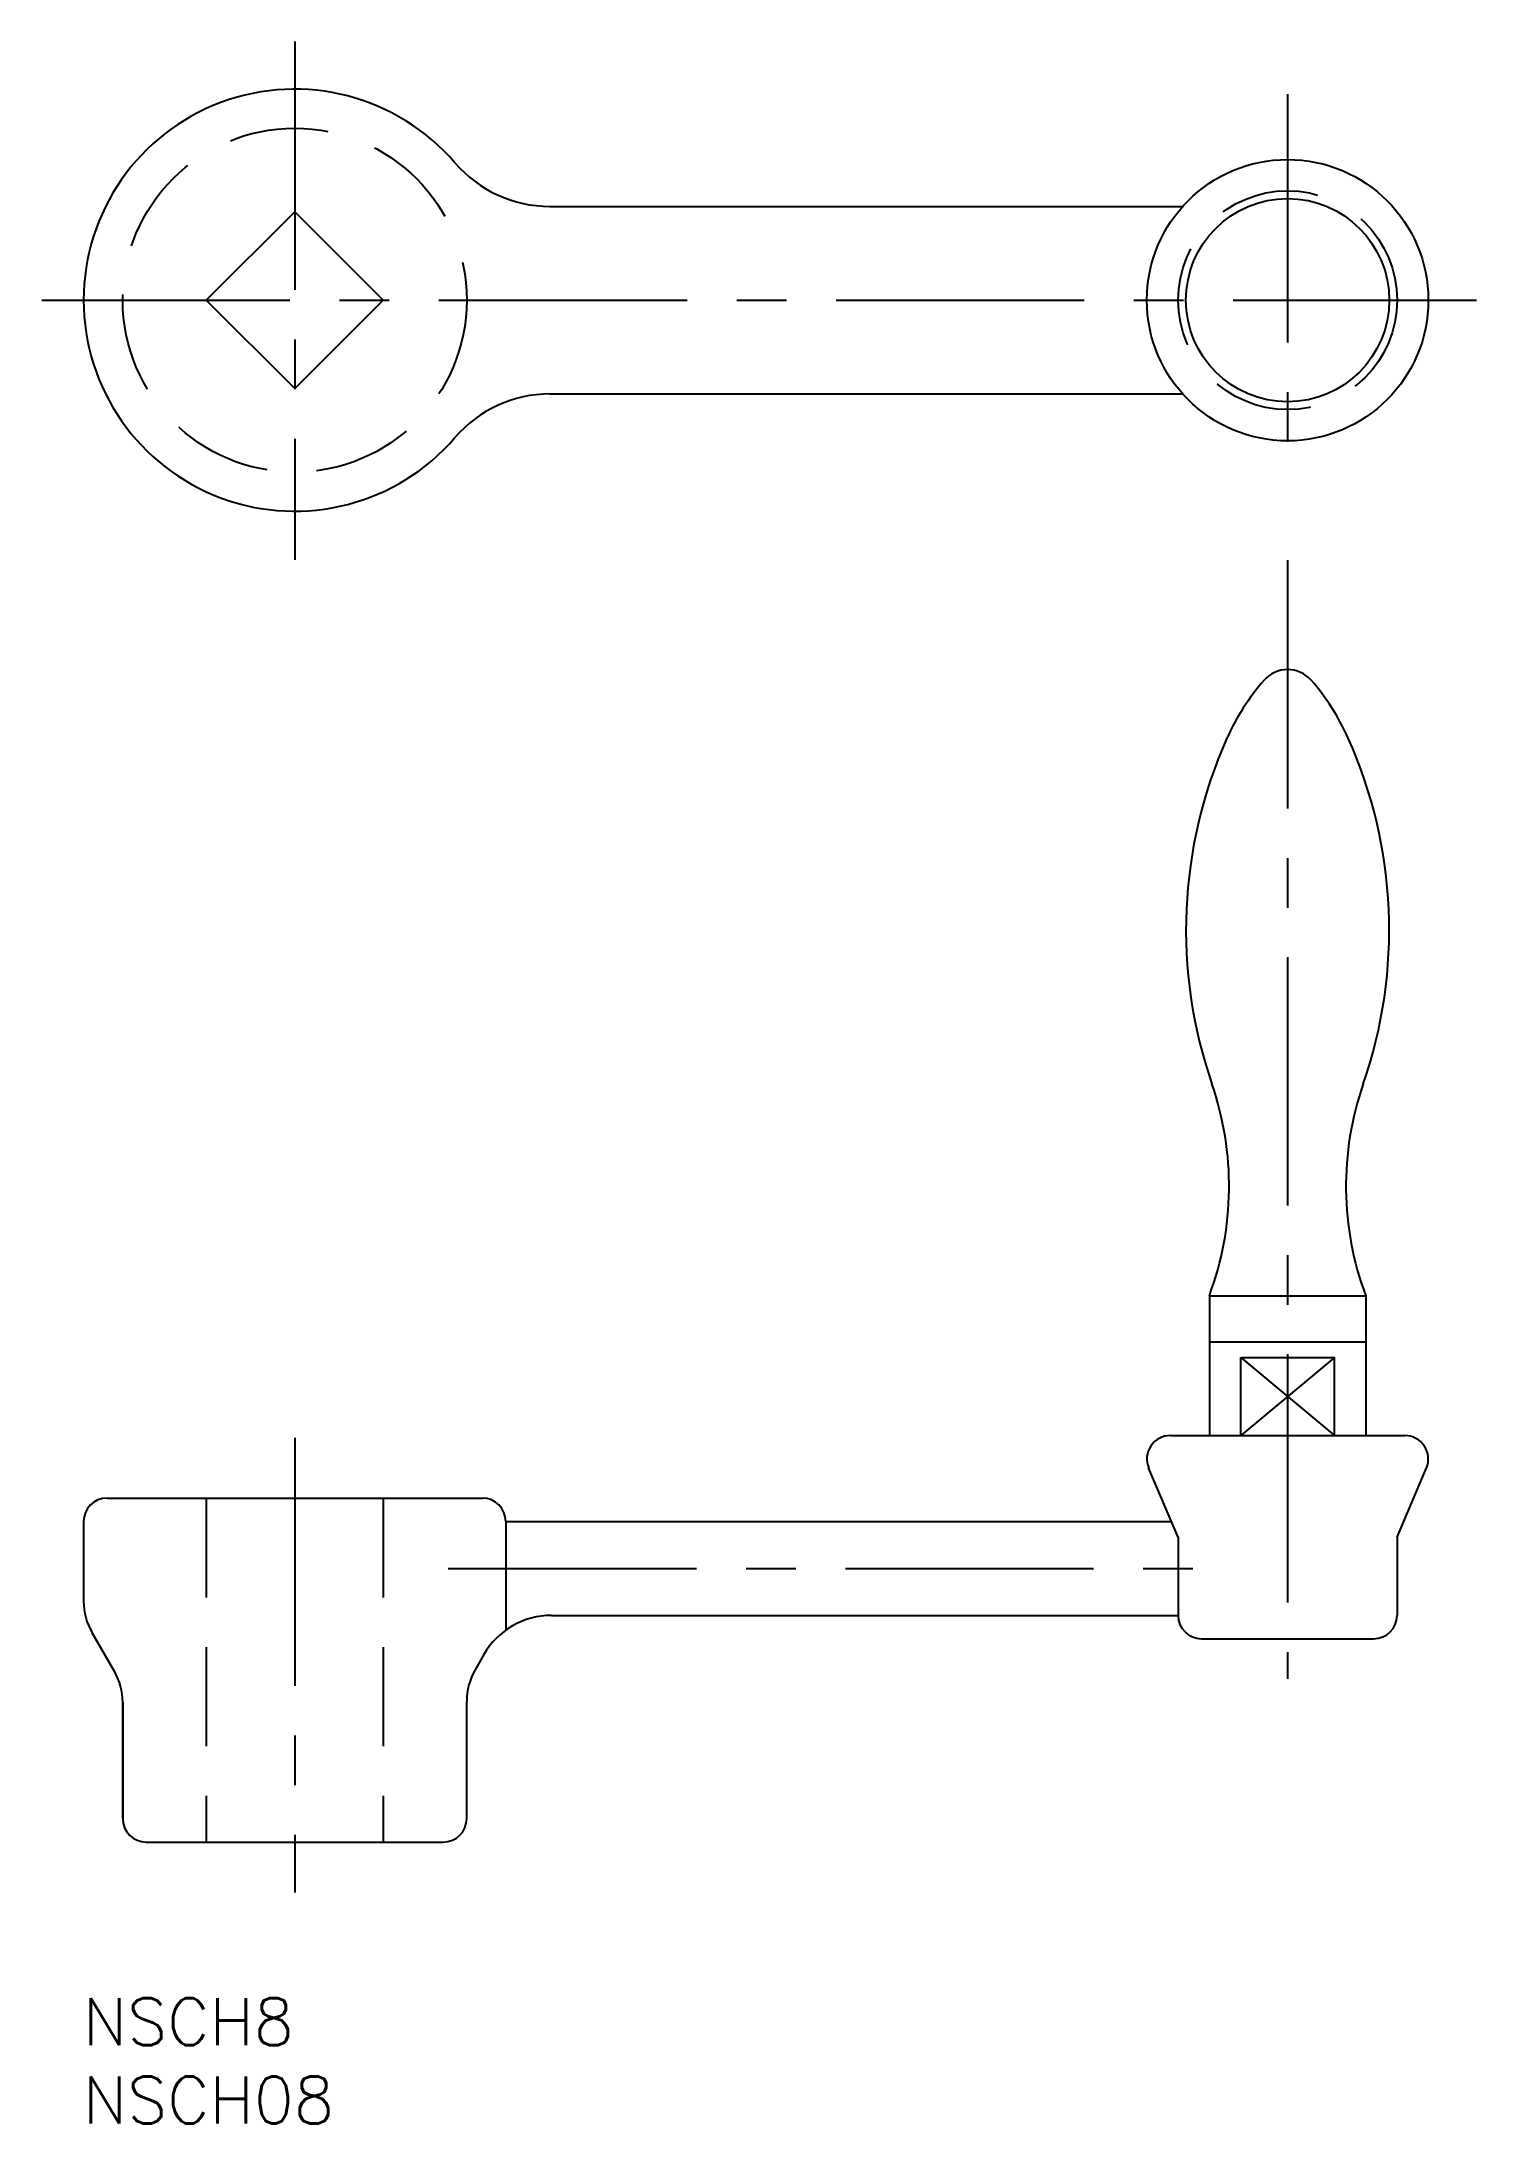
# Model space of a CAD drawing. Extents: x -3 to 89, y -8 to 125.
import ezdxf

# ---------------------------------------------------------------- set-up
doc = ezdxf.new("R2010")
doc.units = 0
doc.header["$LTSCALE"] = 0.5
doc.linetypes.add('CENTER', pattern=[50.8, 31.75, -6.35, 6.35, -6.35])
doc.linetypes.add('DASHED', pattern=[19.05, 12.7, -6.35])
for name, color, linetype in [('MSM_CENTER', 1, 'CENTER'), ('MSM_CONTINUOUS', 7, 'CONTINUOUS'), ('MSM_DASHED', 4, 'DASHED'), ('MSM_NARROW', 5, 'CONTINUOUS'), ('MSM_PART_NUMBER', 7, 'CONTINUOUS')]:
    doc.layers.add(name, color=color, linetype=linetype)
doc.styles.get("Standard").update_dxf_attribs({"font": 'txt.shx', "height": 3, "bigfont": 'bigfont.shx'})

# ---------------------------------------------------------------- blocks, each defined once
blk = doc.blocks.new('*U13')
at = {"layer": 'MSM_PART_NUMBER'}
blk.add_text('NSCH8', height=3, dxfattribs=at).set_placement((0, -3))
blk = doc.blocks.new('*U14')
at = {"layer": 'MSM_PART_NUMBER'}
blk.add_text('NSCH08', height=3, dxfattribs=at).set_placement((0, -8))

msp = doc.modelspace()

# ---------------------------------------------------------------- linework, layer by layer
at = {"layer": 'MSM_CENTER'}
for p, q in [((13.55, 125.18), (13.55, 92.02)), ((77.05, 121.81), (77.05, 96.82)), ((-2.63, 108.64), (89.12, 108.64)), ((77.05, 92), (77.05, 20.43)), ((13.55, 35.86), (13.55, 6.76)), ((23.37, 27.5), (71.93, 27.5))]:
    msp.add_line(p, q, dxfattribs=at)
at = {"layer": 'MSM_CONTINUOUS'}
for p, q in [((29.87, 114.64), (70.34, 114.64)), ((7.89, 108.64), (13.55, 114.29)), ((13.55, 114.29), (19.21, 108.64)), ((13.55, 102.98), (7.89, 108.64)), ((19.21, 108.64), (13.55, 102.98)), ((29.87, 102.64), (70.34, 102.64)), ((72.05, 44.95), (72.05, 36)), ((72.05, 44.95), (82.05, 44.95)), ((82.05, 44.95), (82.05, 36)), ((72.05, 42), (82.05, 42)), ((74.05, 36), (74.05, 41)), ((74.05, 41), (80.05, 41)), ((80.05, 36), (80.05, 41)), ((69.55, 36), (84.55, 36)), ((70.05, 29.5), (68.16, 33.93)), ((84.05, 29.5), (85.93, 33.93)), ((1.55, 32), (25.55, 32)), ((0.05, 30.5), (0.05, 25.4)), ((27.05, 30.5), (27.05, 23.54)), ((27.05, 30.5), (69.62, 30.5)), ((27.05, 30.5), (69.62, 30.5)), ((70.05, 29.5), (70.05, 24.5)), ((84.05, 29.5), (84.05, 24.5)), ((29.98, 24.5), (70.05, 24.5)), ((0.58, 23.4), (2.01, 20.93)), ((71.55, 23), (82.55, 23)), ((25.65, 21.99), (25.08, 21.01)), ((2.55, 11.5), (2.55, 18.93)), ((2.55, 18.93), (2.55, 11.5)), ((24.55, 11.5), (24.55, 19.01)), ((4.05, 10), (23.05, 10))]:
    msp.add_line(p, q, dxfattribs=at)
for radius in [9, 6.5]:
    msp.add_circle((77.05, 108.64), radius, dxfattribs=at)
for centre, radius, start, end in [((13.55, 108.64), 13.5, 40.6293, 319.3707), ((29.87, 122.64), 8, 220.6293, 270), ((29.87, 94.64), 8, 90, 139.3707), ((86.86, 74.48), 15, 138.9924, 155.8756), ((77.05, 83.01), 2, 41.0076, 138.9924), ((67.24, 74.48), 15, 24.1244, 41.0076), ((100.55, 68.35), 30, 155.8756, 199.1436), ((53.55, 68.35), 30, 340.8564, 24.1244), ((53.31, 51.95), 20, 339.5127, 19.1436), ((100.78, 51.95), 20, 160.8564, 200.4873), ((69.55, 34.5), 1.5, 90, 202.5368), ((84.55, 34.5), 1.5, 337.4632, 90), ((1.55, 30.5), 1.5, 90, 180), ((25.55, 30.5), 1.5, 0, 90), ((4.05, 25.4), 4, 180, 210), ((29.98, 19.5), 5, 90, 150.088), ((71.55, 24.5), 1.5, 180, 270), ((82.55, 24.5), 1.5, 270, 0), ((-1.45, 18.93), 4, 0, 30), ((28.55, 19.01), 4, 150, 180), ((4.05, 11.5), 1.5, 180, 270), ((23.05, 11.5), 1.5, 270, 0)]:
    msp.add_arc(centre, radius, start, end, dxfattribs=at)
at = {"layer": 'MSM_DASHED'}
for p, q in [((7.89, 32), (7.89, 10)), ((19.21, 32), (19.21, 10))]:
    msp.add_line(p, q, dxfattribs=at)
for centre, radius in [((13.55, 108.64), 11), ((77.05, 108.64), 7)]:
    msp.add_circle(centre, radius, dxfattribs=at)
at = {"layer": 'MSM_NARROW'}
for p, q in [((80.05, 41), (74.05, 36)), ((74.05, 41), (80.05, 36))]:
    msp.add_line(p, q, dxfattribs=at)

# ---------------------------------------------------------------- block references
at = {"layer": 'MSM_CONTINUOUS'}
for name in ['*U13', '*U14']:
    msp.add_blockref(name, (0, 0), dxfattribs=at)

doc.saveas('drawing.dxf')
